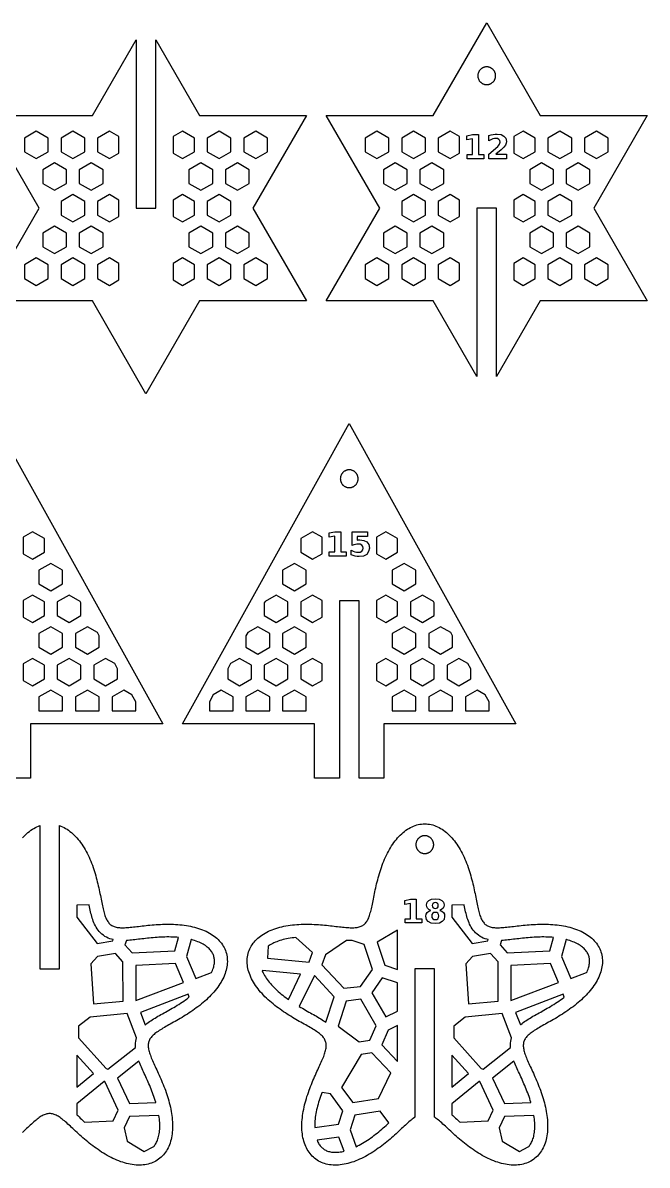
# Model space of a CAD drawing. Header units: millimetres. Extents: x 0 to 450, y -234 to 0.
# Drawn here: x 324.1 to 450.4, y -231 to 0 of the extents above; entities that cross this region are included whole.
import ezdxf

# ---------------------------------------------------------------- set-up
doc = ezdxf.new("R2010")
doc.units = ezdxf.units.MM
doc.layers.add('CUT', color=1, linetype='Continuous')
doc.layers.add('ENGRAVE', color=7, linetype='Continuous')

msp = doc.modelspace()

# ---------------------------------------------------------------- linework, layer by layer
at = {"layer": 'CUT'}
for points in [[(396.32, -37.5), (385.5, -18.75), (407.15, -18.75), (417.97, 0), (428.8, -18.75), (450.45, -18.75), (439.62, -37.5), (450.45, -56.25), (428.8, -56.25), (419.97, -71.54), (419.97, -37.5), (415.97, -37.5), (415.97, -71.54), (407.15, -56.25), (385.5, -56.25), (396.32, -37.5)], [(316.55, -56.25), (327.37, -37.5), (316.55, -18.75), (338.2, -18.75), (347.02, -3.46), (347.02, -37.5), (351.02, -37.5), (351.02, -3.46), (359.85, -18.75), (381.5, -18.75), (370.67, -37.5), (381.5, -56.25), (359.85, -56.25), (349.02, -75), (338.2, -56.25), (316.55, -56.25)], [(419.77, -10.61), (419.76, -10.52), (419.75, -10.44), (419.74, -10.35), (419.72, -10.26), (419.7, -10.18), (419.67, -10.09), (419.64, -10.01), (419.6, -9.93), (419.56, -9.85), (419.52, -9.77), (419.47, -9.7), (419.42, -9.63), (419.36, -9.56), (419.31, -9.49), (419.25, -9.43), (419.18, -9.37), (419.11, -9.31), (419.04, -9.25), (418.97, -9.2), (418.9, -9.16), (418.82, -9.11), (418.74, -9.07), (418.66, -9.04), (418.58, -9.01), (418.5, -8.98), (418.41, -8.95), (418.32, -8.93), (418.24, -8.92), (418.15, -8.91), (418.06, -8.9), (417.97, -8.9), (417.88, -8.9), (417.8, -8.91), (417.71, -8.92), (417.62, -8.93), (417.54, -8.95), (417.45, -8.98), (417.37, -9.01), (417.28, -9.04), (417.2, -9.07), (417.12, -9.11), (417.05, -9.16), (416.97, -9.2), (416.9, -9.25), (416.83, -9.31), (416.76, -9.37), (416.7, -9.43), (416.64, -9.49), (416.58, -9.56), (416.53, -9.63), (416.48, -9.7), (416.43, -9.77), (416.39, -9.85), (416.35, -9.93), (416.31, -10.01), (416.28, -10.09), (416.25, -10.18), (416.23, -10.26), (416.21, -10.35), (416.19, -10.44), (416.18, -10.52), (416.17, -10.61), (416.17, -10.7), (416.17, -10.79), (416.18, -10.88), (416.19, -10.96), (416.21, -11.05), (416.23, -11.14), (416.25, -11.22), (416.28, -11.31), (416.31, -11.39), (416.35, -11.47), (416.39, -11.55), (416.43, -11.63), (416.48, -11.7), (416.53, -11.77), (416.58, -11.84), (416.64, -11.91), (416.7, -11.97), (416.76, -12.03), (416.83, -12.09), (416.9, -12.15), (416.97, -12.2), (417.05, -12.24), (417.12, -12.29), (417.2, -12.33), (417.28, -12.36), (417.37, -12.39), (417.45, -12.42), (417.54, -12.45), (417.62, -12.47), (417.71, -12.48), (417.8, -12.49), (417.88, -12.5), (417.97, -12.5), (418.06, -12.5), (418.15, -12.49), (418.24, -12.48), (418.32, -12.47), (418.41, -12.45), (418.5, -12.42), (418.58, -12.39), (418.66, -12.36), (418.74, -12.33), (418.82, -12.29), (418.9, -12.24), (418.97, -12.2), (419.04, -12.15), (419.11, -12.09), (419.18, -12.03), (419.25, -11.97), (419.31, -11.91), (419.36, -11.84), (419.42, -11.77), (419.47, -11.7), (419.52, -11.63), (419.56, -11.55), (419.6, -11.47), (419.64, -11.39), (419.67, -11.31), (419.7, -11.22), (419.72, -11.14), (419.74, -11.05), (419.75, -10.96), (419.76, -10.88), (419.77, -10.79), (419.77, -10.7), (419.77, -10.61)], [(326.82, -21.91), (324.42, -23.3), (324.42, -26.07), (326.82, -27.45), (329.22, -26.07), (329.22, -23.3), (326.82, -21.91)], [(331.82, -23.3), (331.82, -26.07), (334.22, -27.45), (336.62, -26.07), (336.62, -23.3), (334.22, -21.91), (331.82, -23.3)], [(341.62, -21.91), (339.22, -23.3), (339.22, -26.07), (341.62, -27.45), (343.52, -26.36), (343.52, -23.01), (341.62, -21.91)], [(354.52, -23.01), (354.52, -26.36), (356.42, -27.45), (358.82, -26.07), (358.82, -23.3), (356.42, -21.91), (354.52, -23.01)], [(363.82, -21.91), (361.42, -23.3), (361.42, -26.07), (363.82, -27.45), (366.22, -26.07), (366.22, -23.3), (363.82, -21.91)], [(371.22, -21.91), (368.82, -23.3), (368.82, -26.07), (371.22, -27.45), (373.62, -26.07), (373.62, -23.3), (371.22, -21.91)], [(393.37, -23.3), (393.37, -26.07), (395.77, -27.45), (398.17, -26.07), (398.17, -23.3), (395.77, -21.91), (393.37, -23.3)], [(400.77, -26.07), (403.17, -27.45), (405.57, -26.07), (405.57, -23.3), (403.17, -21.91), (400.77, -23.3), (400.77, -26.07)], [(408.17, -23.3), (408.17, -26.07), (410.57, -27.45), (412.47, -26.36), (412.47, -23.01), (410.57, -21.91), (408.17, -23.3)], [(423.47, -26.36), (425.37, -27.45), (427.77, -26.07), (427.77, -23.3), (425.37, -21.91), (423.47, -23.01), (423.47, -26.36)], [(430.37, -23.3), (430.37, -26.07), (432.77, -27.45), (435.17, -26.07), (435.17, -23.3), (432.77, -21.91), (430.37, -23.3)], [(437.77, -23.3), (437.77, -26.07), (440.17, -27.45), (442.57, -26.07), (442.57, -23.3), (440.17, -21.91), (437.77, -23.3)], [(330.52, -28.32), (328.12, -29.71), (328.12, -32.48), (330.52, -33.86), (332.92, -32.48), (332.92, -29.71), (330.52, -28.32)], [(337.92, -28.32), (335.52, -29.71), (335.52, -32.48), (337.92, -33.86), (340.32, -32.48), (340.32, -29.71), (337.92, -28.32)], [(360.12, -28.32), (357.72, -29.71), (357.72, -32.48), (360.12, -33.86), (362.52, -32.48), (362.52, -29.71), (360.12, -28.32)], [(367.52, -28.32), (365.12, -29.71), (365.12, -32.48), (367.52, -33.86), (369.92, -32.48), (369.92, -29.71), (367.52, -28.32)], [(397.07, -29.71), (397.07, -32.48), (399.47, -33.86), (401.87, -32.48), (401.87, -29.71), (399.47, -28.32), (397.07, -29.71)], [(404.47, -29.71), (404.47, -32.48), (406.87, -33.86), (409.27, -32.48), (409.27, -29.71), (406.87, -28.32), (404.47, -29.71)], [(426.67, -29.71), (426.67, -32.48), (429.07, -33.86), (431.47, -32.48), (431.47, -29.71), (429.07, -28.32), (426.67, -29.71)], [(434.07, -29.71), (434.07, -32.48), (436.47, -33.86), (438.87, -32.48), (438.87, -29.71), (436.47, -28.32), (434.07, -29.71)], [(331.82, -36.11), (331.82, -38.89), (334.22, -40.27), (336.62, -38.89), (336.62, -36.11), (334.22, -34.73), (331.82, -36.11)], [(341.62, -34.73), (339.22, -36.11), (339.22, -38.89), (341.62, -40.27), (343.52, -39.17), (343.52, -35.83), (341.62, -34.73)], [(356.42, -34.73), (354.52, -35.83), (354.52, -39.17), (356.42, -40.27), (358.82, -38.89), (358.82, -36.11), (356.42, -34.73)], [(361.42, -36.11), (361.42, -38.89), (363.82, -40.27), (366.22, -38.89), (366.22, -36.11), (363.82, -34.73), (361.42, -36.11)], [(400.77, -38.89), (403.17, -40.27), (405.57, -38.89), (405.57, -36.11), (403.17, -34.73), (400.77, -36.11), (400.77, -38.89)], [(408.17, -36.11), (408.17, -38.89), (410.57, -40.27), (412.47, -39.17), (412.47, -35.83), (410.57, -34.73), (408.17, -36.11)], [(423.47, -35.83), (423.47, -39.17), (425.37, -40.27), (427.77, -38.89), (427.77, -36.11), (425.37, -34.73), (423.47, -35.83)], [(430.37, -38.89), (432.77, -40.27), (435.17, -38.89), (435.17, -36.11), (432.77, -34.73), (430.37, -36.11), (430.37, -38.89)], [(330.52, -41.14), (328.12, -42.52), (328.12, -45.29), (330.52, -46.68), (332.92, -45.29), (332.92, -42.52), (330.52, -41.14)], [(335.52, -42.52), (335.52, -45.29), (337.92, -46.68), (340.32, -45.29), (340.32, -42.52), (337.92, -41.14), (335.52, -42.52)], [(357.72, -42.52), (357.72, -45.29), (360.12, -46.68), (362.52, -45.29), (362.52, -42.52), (360.12, -41.14), (357.72, -42.52)], [(367.52, -41.14), (365.12, -42.52), (365.12, -45.29), (367.52, -46.68), (369.92, -45.29), (369.92, -42.52), (367.52, -41.14)], [(397.07, -42.52), (397.07, -45.29), (399.47, -46.68), (401.87, -45.29), (401.87, -42.52), (399.47, -41.14), (397.07, -42.52)], [(404.47, -45.29), (406.87, -46.68), (409.27, -45.29), (409.27, -42.52), (406.87, -41.14), (404.47, -42.52), (404.47, -45.29)], [(426.67, -45.29), (429.07, -46.68), (431.47, -45.29), (431.47, -42.52), (429.07, -41.14), (426.67, -42.52), (426.67, -45.29)], [(434.07, -42.52), (434.07, -45.29), (436.47, -46.68), (438.87, -45.29), (438.87, -42.52), (436.47, -41.14), (434.07, -42.52)], [(326.82, -47.55), (324.42, -48.93), (324.42, -51.7), (326.82, -53.09), (329.22, -51.7), (329.22, -48.93), (326.82, -47.55)], [(331.82, -48.93), (331.82, -51.7), (334.22, -53.09), (336.62, -51.7), (336.62, -48.93), (334.22, -47.55), (331.82, -48.93)], [(341.62, -47.55), (339.22, -48.93), (339.22, -51.7), (341.62, -53.09), (343.52, -51.99), (343.52, -48.64), (341.62, -47.55)], [(354.52, -48.64), (354.52, -51.99), (356.42, -53.09), (358.82, -51.7), (358.82, -48.93), (356.42, -47.55), (354.52, -48.64)], [(363.82, -47.55), (361.42, -48.93), (361.42, -51.7), (363.82, -53.09), (366.22, -51.7), (366.22, -48.93), (363.82, -47.55)], [(371.22, -47.55), (368.82, -48.93), (368.82, -51.7), (371.22, -53.09), (373.62, -51.7), (373.62, -48.93), (371.22, -47.55)], [(393.37, -48.93), (393.37, -51.7), (395.77, -53.09), (398.17, -51.7), (398.17, -48.93), (395.77, -47.55), (393.37, -48.93)], [(400.77, -51.7), (403.17, -53.09), (405.57, -51.7), (405.57, -48.93), (403.17, -47.55), (400.77, -48.93), (400.77, -51.7)], [(408.17, -48.93), (408.17, -51.7), (410.57, -53.09), (412.47, -51.99), (412.47, -48.64), (410.57, -47.55), (408.17, -48.93)], [(423.47, -51.99), (425.37, -53.09), (427.77, -51.7), (427.77, -48.93), (425.37, -47.55), (423.47, -48.64), (423.47, -51.99)], [(430.37, -48.93), (430.37, -51.7), (432.77, -53.09), (435.17, -51.7), (435.17, -48.93), (432.77, -47.55), (430.37, -48.93)], [(437.77, -48.93), (437.77, -51.7), (440.17, -53.09), (442.57, -51.7), (442.57, -48.93), (440.17, -47.55), (437.77, -48.93)], [(356.4, -141.75), (390.15, -81), (423.9, -141.75), (397.15, -141.75), (397.15, -152.75), (392.15, -152.75), (392.15, -116.88), (388.15, -116.88), (388.15, -152.75), (383.15, -152.75), (383.15, -141.75), (356.4, -141.75)], [(311.65, -141.75), (284.9, -141.75), (316.65, -84.6), (316.65, -116.88), (320.65, -116.88), (320.65, -84.6), (352.4, -141.75), (325.65, -141.75), (325.65, -152.75), (311.65, -152.75), (311.65, -141.75)], [(391.95, -92.11), (391.95, -92.02), (391.93, -91.94), (391.92, -91.85), (391.9, -91.76), (391.88, -91.68), (391.85, -91.59), (391.82, -91.51), (391.78, -91.43), (391.74, -91.35), (391.7, -91.27), (391.65, -91.2), (391.6, -91.13), (391.55, -91.06), (391.49, -90.99), (391.43, -90.93), (391.36, -90.87), (391.3, -90.81), (391.23, -90.75), (391.15, -90.7), (391.08, -90.66), (391, -90.61), (390.92, -90.57), (390.84, -90.54), (390.76, -90.51), (390.68, -90.48), (390.59, -90.45), (390.5, -90.43), (390.42, -90.42), (390.33, -90.41), (390.24, -90.4), (390.15, -90.4), (390.07, -90.4), (389.98, -90.41), (389.89, -90.42), (389.8, -90.43), (389.72, -90.45), (389.63, -90.48), (389.55, -90.51), (389.46, -90.54), (389.38, -90.57), (389.31, -90.61), (389.23, -90.66), (389.15, -90.7), (389.08, -90.75), (389.01, -90.81), (388.95, -90.87), (388.88, -90.93), (388.82, -90.99), (388.76, -91.06), (388.71, -91.13), (388.66, -91.2), (388.61, -91.27), (388.57, -91.35), (388.53, -91.43), (388.49, -91.51), (388.46, -91.59), (388.43, -91.68), (388.41, -91.76), (388.39, -91.85), (388.37, -91.94), (388.36, -92.02), (388.36, -92.11), (388.35, -92.2), (388.36, -92.29), (388.36, -92.38), (388.37, -92.46), (388.39, -92.55), (388.41, -92.64), (388.43, -92.72), (388.46, -92.81), (388.49, -92.89), (388.53, -92.97), (388.57, -93.05), (388.61, -93.13), (388.66, -93.2), (388.71, -93.27), (388.76, -93.34), (388.82, -93.41), (388.88, -93.47), (388.95, -93.53), (389.01, -93.59), (389.08, -93.65), (389.15, -93.7), (389.23, -93.74), (389.31, -93.79), (389.38, -93.83), (389.46, -93.86), (389.55, -93.89), (389.63, -93.92), (389.72, -93.95), (389.8, -93.97), (389.89, -93.98), (389.98, -93.99), (390.07, -94), (390.15, -94), (390.24, -94), (390.33, -93.99), (390.42, -93.98), (390.5, -93.97), (390.59, -93.95), (390.68, -93.92), (390.76, -93.89), (390.84, -93.86), (390.92, -93.83), (391, -93.79), (391.08, -93.74), (391.15, -93.7), (391.23, -93.65), (391.3, -93.59), (391.36, -93.53), (391.43, -93.47), (391.49, -93.41), (391.55, -93.34), (391.6, -93.27), (391.65, -93.2), (391.7, -93.13), (391.74, -93.05), (391.78, -92.97), (391.82, -92.89), (391.85, -92.81), (391.88, -92.72), (391.9, -92.64), (391.92, -92.55), (391.93, -92.46), (391.95, -92.38), (391.95, -92.29), (391.95, -92.2), (391.95, -92.11)], [(326.05, -102.91), (324.15, -104.01), (324.15, -107.36), (326.05, -108.45), (328.45, -107.07), (328.45, -104.3), (326.05, -102.91)], [(380.35, -104.3), (380.35, -107.07), (382.75, -108.45), (384.65, -107.36), (384.65, -104.01), (382.75, -102.91), (380.35, -104.3)], [(395.65, -104.01), (395.65, -107.36), (397.55, -108.45), (399.95, -107.07), (399.95, -104.3), (397.55, -102.91), (395.65, -104.01)], [(329.75, -109.32), (327.35, -110.71), (327.35, -113.48), (329.75, -114.86), (332.15, -113.48), (332.15, -110.71), (329.75, -109.32)], [(376.65, -110.71), (376.65, -113.48), (379.05, -114.86), (381.45, -113.48), (381.45, -110.71), (379.05, -109.32), (376.65, -110.71)], [(398.85, -110.71), (398.85, -113.48), (401.25, -114.86), (403.65, -113.48), (403.65, -110.71), (401.25, -109.32), (398.85, -110.71)], [(326.05, -115.73), (324.15, -116.83), (324.15, -120.17), (326.05, -121.27), (328.45, -119.89), (328.45, -117.11), (326.05, -115.73)], [(331.05, -117.11), (331.05, -119.89), (333.45, -121.27), (335.85, -119.89), (335.85, -117.31), (335.69, -117.02), (333.45, -115.73), (331.05, -117.11)], [(372.95, -119.89), (375.35, -121.27), (377.75, -119.89), (377.75, -117.11), (375.35, -115.73), (373.12, -117.02), (372.95, -117.31), (372.95, -119.89)], [(380.35, -117.11), (380.35, -119.89), (382.75, -121.27), (384.65, -120.17), (384.65, -116.83), (382.75, -115.73), (380.35, -117.11)], [(395.65, -116.83), (395.65, -120.17), (397.55, -121.27), (399.95, -119.89), (399.95, -117.11), (397.55, -115.73), (395.65, -116.83)], [(402.55, -119.89), (404.95, -121.27), (407.35, -119.89), (407.35, -117.31), (407.19, -117.02), (404.95, -115.73), (402.55, -117.11), (402.55, -119.89)], [(327.35, -123.52), (327.35, -126.29), (329.75, -127.68), (332.15, -126.29), (332.15, -123.52), (329.75, -122.14), (327.35, -123.52)], [(337.15, -122.14), (334.75, -123.52), (334.75, -126.29), (337.15, -127.68), (339.55, -126.29), (339.55, -123.97), (339.19, -123.31), (337.15, -122.14)], [(369.25, -123.97), (369.25, -126.29), (371.65, -127.68), (374.05, -126.29), (374.05, -123.52), (371.65, -122.14), (369.62, -123.31), (369.25, -123.97)], [(376.65, -126.29), (379.05, -127.68), (381.45, -126.29), (381.45, -123.52), (379.05, -122.14), (376.65, -123.52), (376.65, -126.29)], [(398.85, -126.29), (401.25, -127.68), (403.65, -126.29), (403.65, -123.52), (401.25, -122.14), (398.85, -123.52), (398.85, -126.29)], [(406.25, -123.52), (406.25, -126.29), (408.65, -127.68), (411.05, -126.29), (411.05, -123.97), (410.69, -123.31), (408.65, -122.14), (406.25, -123.52)], [(324.15, -129.64), (324.15, -132.99), (326.05, -134.09), (328.45, -132.7), (328.45, -129.93), (326.05, -128.55), (324.15, -129.64)], [(333.45, -128.55), (331.05, -129.93), (331.05, -132.7), (333.45, -134.09), (335.85, -132.7), (335.85, -129.93), (333.45, -128.55)], [(340.85, -128.55), (338.45, -129.93), (338.45, -132.7), (340.85, -134.09), (343.25, -132.7), (343.25, -130.63), (342.68, -129.6), (340.85, -128.55)], [(365.55, -130.63), (365.55, -132.7), (367.95, -134.09), (370.35, -132.7), (370.35, -129.93), (367.95, -128.55), (366.13, -129.6), (365.55, -130.63)], [(372.95, -132.7), (375.35, -134.09), (377.75, -132.7), (377.75, -129.93), (375.35, -128.55), (372.95, -129.93), (372.95, -132.7)], [(380.35, -129.93), (380.35, -132.7), (382.75, -134.09), (384.65, -132.99), (384.65, -129.64), (382.75, -128.55), (380.35, -129.93)], [(395.65, -132.99), (397.55, -134.09), (399.95, -132.7), (399.95, -129.93), (397.55, -128.55), (395.65, -129.64), (395.65, -132.99)], [(402.55, -129.93), (402.55, -132.7), (404.95, -134.09), (407.35, -132.7), (407.35, -129.93), (404.95, -128.55), (402.55, -129.93)], [(409.95, -129.93), (409.95, -132.7), (412.35, -134.09), (414.75, -132.7), (414.75, -130.63), (414.18, -129.6), (412.35, -128.55), (409.95, -129.93)], [(327.35, -139.11), (327.42, -139.15), (332.09, -139.15), (332.15, -139.11), (332.15, -136.34), (329.75, -134.95), (327.35, -136.34), (327.35, -139.11)], [(334.75, -136.34), (334.75, -139.11), (334.82, -139.15), (339.49, -139.15), (339.55, -139.11), (339.55, -136.34), (337.15, -134.95), (334.75, -136.34)], [(342.15, -136.34), (342.15, -139.11), (342.22, -139.15), (346.89, -139.15), (346.95, -139.11), (346.95, -137.29), (346.17, -135.89), (344.55, -134.95), (342.15, -136.34)], [(361.92, -139.15), (366.59, -139.15), (366.65, -139.11), (366.65, -136.34), (364.25, -134.95), (362.63, -135.89), (361.85, -137.29), (361.85, -139.11), (361.92, -139.15)], [(369.25, -139.11), (369.32, -139.15), (373.99, -139.15), (374.05, -139.11), (374.05, -136.34), (371.65, -134.95), (369.25, -136.34), (369.25, -139.11)], [(376.65, -139.11), (376.72, -139.15), (381.39, -139.15), (381.45, -139.11), (381.45, -136.34), (379.05, -134.95), (376.65, -136.34), (376.65, -139.11)], [(398.92, -139.15), (403.59, -139.15), (403.65, -139.11), (403.65, -136.34), (401.25, -134.95), (398.85, -136.34), (398.85, -139.11), (398.92, -139.15)], [(406.25, -139.11), (406.32, -139.15), (410.99, -139.15), (411.05, -139.11), (411.05, -136.34), (408.65, -134.95), (406.25, -136.34), (406.25, -139.11)], [(413.65, -139.11), (413.72, -139.15), (418.39, -139.15), (418.45, -139.11), (418.45, -137.29), (417.67, -135.89), (416.05, -134.95), (413.65, -136.34), (413.65, -139.11)], [(433.66, -200.24), (433.29, -200.47), (432.93, -200.7), (432.58, -200.92), (432.22, -201.14), (431.87, -201.35), (431.52, -201.55), (431.17, -201.75), (430.83, -201.94), (430.5, -202.13), (430.17, -202.32), (429.85, -202.5), (429.53, -202.67), (429.23, -202.84), (428.93, -203.01), (428.65, -203.18), (428.37, -203.34), (428.1, -203.5), (427.85, -203.65), (427.6, -203.81), (427.37, -203.96), (427.15, -204.11), (426.94, -204.27), (426.74, -204.42), (426.56, -204.57), (426.39, -204.72), (426.23, -204.88), (426.08, -205.03), (425.95, -205.19), (425.84, -205.35), (425.73, -205.51), (425.64, -205.68), (425.56, -205.85), (425.5, -206.02), (425.45, -206.2), (425.41, -206.38), (425.39, -206.56), (425.38, -206.76), (425.38, -206.96), (425.39, -207.16), (425.42, -207.37), (425.46, -207.59), (425.5, -207.81), (425.56, -208.04), (425.63, -208.28), (425.71, -208.53), (425.8, -208.78), (425.9, -209.04), (426.01, -209.31), (426.12, -209.59), (426.24, -209.87), (426.37, -210.17), (426.51, -210.47), (426.65, -210.78), (426.8, -211.1), (426.95, -211.42), (427.1, -211.76), (427.26, -212.1), (427.42, -212.45), (427.58, -212.8), (427.74, -213.17), (427.9, -213.54), (428.07, -213.92), (428.23, -214.3), (428.39, -214.69), (428.55, -215.09), (428.7, -215.49), (428.85, -215.89), (429, -216.3), (429.14, -216.72), (429.28, -217.14), (429.41, -217.56), (429.53, -217.99), (429.65, -218.41), (429.76, -218.84), (429.86, -219.27), (429.95, -219.7), (430.03, -220.14), (430.1, -220.57), (430.17, -220.99), (430.22, -221.42), (430.26, -221.85), (430.29, -222.27), (430.31, -222.69), (430.31, -223.1), (430.31, -223.51), (430.29, -223.92), (430.26, -224.32), (430.21, -224.71), (430.16, -225.09), (430.09, -225.47), (430, -225.84), (429.91, -226.2), (429.8, -226.55), (429.67, -226.89), (429.54, -227.22), (429.39, -227.54), (429.23, -227.85), (429.05, -228.14), (428.86, -228.43), (428.66, -228.7), (428.45, -228.95), (428.22, -229.2), (427.99, -229.42), (427.74, -229.64), (427.48, -229.84), (427.21, -230.02), (426.93, -230.19), (426.64, -230.35), (426.34, -230.49), (426.03, -230.61), (425.71, -230.72), (425.38, -230.81), (425.05, -230.88), (424.71, -230.94), (424.36, -230.98), (424, -231.01), (423.64, -231.02), (423.27, -231.02), (422.9, -231), (422.52, -230.97), (422.14, -230.92), (421.76, -230.85), (421.37, -230.77), (420.98, -230.68), (420.59, -230.57), (420.2, -230.45), (419.81, -230.32), (419.42, -230.17), (419.02, -230.01), (418.63, -229.84), (418.24, -229.66), (417.85, -229.47), (417.46, -229.26), (417.08, -229.05), (416.7, -228.83), (416.32, -228.6), (415.95, -228.37), (415.58, -228.13), (415.21, -227.88), (414.85, -227.62), (414.49, -227.36), (414.14, -227.1), (413.8, -226.83), (413.46, -226.56), (413.12, -226.29), (412.79, -226.02), (412.47, -225.75), (412.16, -225.48), (411.85, -225.2), (411.55, -224.93), (411.25, -224.67), (410.96, -224.4), (410.68, -224.14), (410.4, -223.89), (410.13, -223.64), (409.87, -223.4), (409.61, -223.16), (409.36, -222.93), (409.11, -222.71), (408.88, -222.49), (408.64, -222.29), (408.41, -222.09), (408.19, -221.91), (407.97, -221.73), (407.76, -221.57), (407.55, -221.42), (407.44, -221.34), (407.44, -191.3), (403.44, -191.3), (403.44, -221.34), (403.33, -221.42), (403.12, -221.57), (402.91, -221.73), (402.69, -221.91), (402.46, -222.09), (402.24, -222.29), (402, -222.49), (401.76, -222.71), (401.52, -222.93), (401.27, -223.16), (401.01, -223.4), (400.75, -223.64), (400.48, -223.89), (400.2, -224.14), (399.92, -224.4), (399.63, -224.67), (399.33, -224.93), (399.03, -225.2), (398.72, -225.48), (398.41, -225.75), (398.08, -226.02), (397.76, -226.29), (397.42, -226.56), (397.08, -226.83), (396.74, -227.1), (396.39, -227.36), (396.03, -227.62), (395.67, -227.88), (395.3, -228.13), (394.93, -228.37), (394.56, -228.6), (394.18, -228.83), (393.8, -229.05), (393.41, -229.26), (393.03, -229.47), (392.64, -229.66), (392.25, -229.84), (391.85, -230.01), (391.46, -230.17), (391.07, -230.32), (390.68, -230.45), (390.28, -230.57), (389.89, -230.68), (389.5, -230.77), (389.12, -230.85), (388.73, -230.92), (388.35, -230.97), (387.98, -231), (387.61, -231.02), (387.24, -231.02), (386.88, -231.01), (386.52, -230.98), (386.17, -230.94), (385.83, -230.88), (385.49, -230.81), (385.17, -230.72), (384.85, -230.61), (384.54, -230.49), (384.24, -230.35), (383.95, -230.19), (383.67, -230.02), (383.4, -229.84), (383.14, -229.64), (382.89, -229.42), (382.65, -229.2), (382.43, -228.95), (382.22, -228.7), (382.02, -228.43), (381.83, -228.14), (381.65, -227.85), (381.49, -227.54), (381.34, -227.22), (381.2, -226.89), (381.08, -226.55), (380.97, -226.2), (380.88, -225.84), (380.79, -225.47), (380.72, -225.09), (380.67, -224.71), (380.62, -224.32), (380.59, -223.92), (380.57, -223.51), (380.57, -223.1), (380.57, -222.69), (380.59, -222.27), (380.62, -221.85), (380.66, -221.42), (380.71, -220.99), (380.77, -220.57), (380.85, -220.14), (380.93, -219.7), (381.02, -219.27), (381.12, -218.84), (381.23, -218.41), (381.35, -217.99), (381.47, -217.56), (381.6, -217.14), (381.74, -216.72), (381.88, -216.3), (382.03, -215.89), (382.18, -215.49), (382.33, -215.09), (382.49, -214.69), (382.65, -214.3), (382.81, -213.92), (382.97, -213.54), (383.14, -213.17), (383.3, -212.8), (383.46, -212.45), (383.62, -212.1), (383.78, -211.76), (383.93, -211.42), (384.08, -211.1), (384.23, -210.78), (384.37, -210.47), (384.5, -210.17), (384.63, -209.87), (384.75, -209.59), (384.87, -209.31), (384.98, -209.04), (385.08, -208.78), (385.16, -208.53), (385.24, -208.28), (385.31, -208.04), (385.37, -207.81), (385.42, -207.59), (385.46, -207.37), (385.48, -207.16), (385.5, -206.96), (385.5, -206.76), (385.49, -206.56), (385.46, -206.38), (385.43, -206.2), (385.38, -206.02), (385.31, -205.85), (385.24, -205.68), (385.15, -205.51), (385.04, -205.35), (384.92, -205.19), (384.79, -205.03), (384.65, -204.88), (384.49, -204.72), (384.32, -204.57), (384.14, -204.42), (383.94, -204.27), (383.73, -204.11), (383.51, -203.96), (383.28, -203.81), (383.03, -203.65), (382.78, -203.5), (382.51, -203.34), (382.23, -203.18), (381.94, -203.01), (381.65, -202.84), (381.34, -202.67), (381.03, -202.5), (380.71, -202.32), (380.38, -202.13), (380.05, -201.94), (379.71, -201.75), (379.36, -201.55), (379.01, -201.35), (378.66, -201.14), (378.3, -200.92), (377.94, -200.7), (377.58, -200.47), (377.22, -200.24), (376.86, -200), (376.5, -199.75), (376.14, -199.5), (375.79, -199.24), (375.43, -198.98), (375.08, -198.71), (374.74, -198.43), (374.4, -198.14), (374.06, -197.86), (373.73, -197.56), (373.41, -197.26), (373.1, -196.96), (372.8, -196.64), (372.51, -196.33), (372.22, -196.01), (371.95, -195.68), (371.69, -195.36), (371.44, -195.02), (371.21, -194.69), (370.98, -194.35), (370.77, -194.01), (370.58, -193.67), (370.4, -193.32), (370.23, -192.98), (370.08, -192.63), (369.95, -192.28), (369.83, -191.93), (369.73, -191.58), (369.65, -191.24), (369.58, -190.89), (369.53, -190.55), (369.5, -190.21), (369.49, -189.87), (369.49, -189.53), (369.51, -189.2), (369.55, -188.87), (369.61, -188.55), (369.68, -188.23), (369.77, -187.91), (369.88, -187.6), (370.01, -187.3), (370.16, -187.01), (370.32, -186.72), (370.5, -186.44), (370.69, -186.16), (370.9, -185.9), (371.13, -185.64), (371.37, -185.39), (371.63, -185.15), (371.9, -184.92), (372.18, -184.69), (372.48, -184.48), (372.8, -184.28), (373.12, -184.09), (373.46, -183.9), (373.81, -183.73), (374.17, -183.57), (374.54, -183.41), (374.92, -183.27), (375.3, -183.14), (375.7, -183.02), (376.1, -182.9), (376.51, -182.8), (376.93, -182.71), (377.35, -182.63), (377.78, -182.55), (378.21, -182.49), (378.65, -182.43), (379.09, -182.39), (379.53, -182.35), (379.97, -182.32), (380.41, -182.3), (380.85, -182.29), (381.3, -182.28), (381.74, -182.28), (382.18, -182.29), (382.61, -182.3), (383.05, -182.32), (383.47, -182.34), (383.9, -182.37), (384.32, -182.4), (384.74, -182.43), (385.15, -182.47), (385.55, -182.51), (385.94, -182.55), (386.33, -182.6), (386.71, -182.64), (387.09, -182.69), (387.45, -182.73), (387.81, -182.77), (388.16, -182.81), (388.5, -182.85), (388.82, -182.89), (389.14, -182.92), (389.45, -182.95), (389.75, -182.97), (390.04, -182.99), (390.32, -183), (390.59, -183.01), (390.85, -183.01), (391.1, -183), (391.33, -182.99), (391.56, -182.96), (391.78, -182.93), (391.99, -182.89), (392.19, -182.84), (392.38, -182.78), (392.55, -182.71), (392.73, -182.63), (392.89, -182.54), (393.04, -182.43), (393.18, -182.32), (393.32, -182.2), (393.45, -182.06), (393.57, -181.91), (393.69, -181.75), (393.8, -181.57), (393.9, -181.39), (394, -181.19), (394.09, -180.98), (394.18, -180.76), (394.26, -180.53), (394.34, -180.28), (394.42, -180.02), (394.49, -179.75), (394.56, -179.47), (394.63, -179.18), (394.7, -178.88), (394.77, -178.56), (394.84, -178.24), (394.91, -177.91), (394.98, -177.56), (395.05, -177.21), (395.12, -176.85), (395.19, -176.48), (395.27, -176.11), (395.35, -175.72), (395.43, -175.33), (395.51, -174.94), (395.61, -174.54), (395.7, -174.13), (395.8, -173.72), (395.91, -173.31), (396.02, -172.89), (396.13, -172.48), (396.26, -172.06), (396.39, -171.64), (396.52, -171.22), (396.66, -170.8), (396.81, -170.38), (396.97, -169.97), (397.13, -169.56), (397.31, -169.15), (397.49, -168.75), (397.67, -168.35), (397.87, -167.96), (398.07, -167.58), (398.28, -167.2), (398.49, -166.83), (398.72, -166.47), (398.95, -166.12), (399.19, -165.78), (399.44, -165.46), (399.69, -165.14), (399.95, -164.83), (400.21, -164.54), (400.49, -164.27), (400.77, -164), (401.05, -163.75), (401.34, -163.52), (401.63, -163.3), (401.93, -163.1), (402.24, -162.91), (402.55, -162.74), (402.86, -162.58), (403.17, -162.45), (403.49, -162.33), (403.81, -162.23), (404.13, -162.15), (404.46, -162.08), (404.78, -162.04), (405.11, -162.01), (405.44, -162), (405.77, -162.01), (406.09, -162.04), (406.42, -162.08), (406.74, -162.15), (407.07, -162.23), (407.39, -162.33), (407.7, -162.45), (408.02, -162.58), (408.33, -162.74), (408.64, -162.91), (408.94, -163.1), (409.24, -163.3), (409.54, -163.52), (409.83, -163.75), (410.11, -164), (410.39, -164.27), (410.66, -164.54), (410.93, -164.83), (411.19, -165.14), (411.44, -165.46), (411.69, -165.78), (411.93, -166.12), (412.16, -166.47), (412.38, -166.83), (412.6, -167.2), (412.81, -167.58), (413.01, -167.96), (413.2, -168.35), (413.39, -168.75), (413.57, -169.15), (413.74, -169.56), (413.91, -169.97), (414.06, -170.38), (414.21, -170.8), (414.36, -171.22), (414.49, -171.64), (414.62, -172.06), (414.74, -172.48), (414.86, -172.89), (414.97, -173.31), (415.08, -173.72), (415.18, -174.13), (415.27, -174.54), (415.36, -174.94), (415.45, -175.33), (415.53, -175.72), (415.61, -176.11), (415.69, -176.48), (415.76, -176.85), (415.83, -177.21), (415.9, -177.56), (415.97, -177.91), (416.04, -178.24), (416.11, -178.56), (416.17, -178.88), (416.24, -179.18), (416.31, -179.47), (416.38, -179.75), (416.46, -180.02), (416.53, -180.28), (416.61, -180.53), (416.7, -180.76), (416.79, -180.98), (416.88, -181.19), (416.98, -181.39), (417.08, -181.57), (417.19, -181.75), (417.3, -181.91), (417.43, -182.06), (417.56, -182.2), (417.69, -182.32), (417.84, -182.43), (417.99, -182.54), (418.15, -182.63), (418.32, -182.71), (418.5, -182.78), (418.69, -182.84), (418.89, -182.89), (419.1, -182.93), (419.32, -182.96), (419.54, -182.99), (419.78, -183), (420.03, -183.01), (420.29, -183.01), (420.56, -183), (420.84, -182.99), (421.13, -182.97), (421.42, -182.95), (421.73, -182.92), (422.05, -182.89), (422.38, -182.85), (422.72, -182.81), (423.07, -182.77), (423.42, -182.73), (423.79, -182.69), (424.16, -182.64), (424.54, -182.6), (424.93, -182.55), (425.33, -182.51), (425.73, -182.47), (426.14, -182.43), (426.56, -182.4), (426.98, -182.37), (427.4, -182.34), (427.83, -182.32), (428.27, -182.3), (428.7, -182.29), (429.14, -182.28), (429.58, -182.28), (430.02, -182.29), (430.47, -182.3), (430.91, -182.32), (431.35, -182.35), (431.79, -182.39), (432.23, -182.43), (432.66, -182.49), (433.09, -182.55), (433.52, -182.63), (433.95, -182.71), (434.36, -182.8), (434.77, -182.9), (435.18, -183.02), (435.57, -183.14), (435.96, -183.27), (436.34, -183.41), (436.71, -183.57), (437.07, -183.73), (437.42, -183.9), (437.76, -184.09), (438.08, -184.28), (438.39, -184.48), (438.69, -184.69), (438.98, -184.92), (439.25, -185.15), (439.51, -185.39), (439.75, -185.64), (439.98, -185.9), (440.19, -186.16), (440.38, -186.44), (440.56, -186.72), (440.72, -187.01), (440.87, -187.3), (440.99, -187.6), (441.1, -187.91), (441.2, -188.23), (441.27, -188.55), (441.33, -188.87), (441.37, -189.2), (441.39, -189.53), (441.39, -189.87), (441.38, -190.21), (441.34, -190.55), (441.3, -190.89), (441.23, -191.24), (441.14, -191.58), (441.04, -191.93), (440.93, -192.28), (440.79, -192.63), (440.64, -192.98), (440.48, -193.32), (440.3, -193.67), (440.1, -194.01), (439.89, -194.35), (439.67, -194.69), (439.44, -195.02), (439.19, -195.36), (438.93, -195.68), (438.65, -196.01), (438.37, -196.33), (438.08, -196.64), (437.77, -196.96), (437.46, -197.26), (437.14, -197.56), (436.82, -197.86), (436.48, -198.14), (436.14, -198.43), (435.8, -198.71), (435.45, -198.98), (435.09, -199.24), (434.74, -199.5), (434.38, -199.75), (434.02, -200), (433.66, -200.24)], [(407.24, -166.11), (407.23, -166.02), (407.22, -165.94), (407.2, -165.85), (407.18, -165.76), (407.16, -165.68), (407.13, -165.59), (407.1, -165.51), (407.07, -165.43), (407.03, -165.35), (406.98, -165.27), (406.94, -165.2), (406.88, -165.13), (406.83, -165.06), (406.77, -164.99), (406.71, -164.93), (406.65, -164.87), (406.58, -164.81), (406.51, -164.75), (406.44, -164.7), (406.36, -164.66), (406.29, -164.61), (406.21, -164.57), (406.13, -164.54), (406.05, -164.51), (405.96, -164.48), (405.88, -164.45), (405.79, -164.43), (405.7, -164.42), (405.62, -164.41), (405.53, -164.4), (405.44, -164.4), (405.35, -164.4), (405.26, -164.41), (405.17, -164.42), (405.09, -164.43), (405, -164.45), (404.92, -164.48), (404.83, -164.51), (404.75, -164.54), (404.67, -164.57), (404.59, -164.61), (404.51, -164.66), (404.44, -164.7), (404.37, -164.75), (404.3, -164.81), (404.23, -164.87), (404.17, -164.93), (404.1, -164.99), (404.05, -165.06), (403.99, -165.13), (403.94, -165.2), (403.89, -165.27), (403.85, -165.35), (403.81, -165.43), (403.78, -165.51), (403.74, -165.59), (403.72, -165.68), (403.69, -165.76), (403.67, -165.85), (403.66, -165.94), (403.65, -166.02), (403.64, -166.11), (403.64, -166.2), (403.64, -166.29), (403.65, -166.38), (403.66, -166.46), (403.67, -166.55), (403.69, -166.64), (403.72, -166.72), (403.74, -166.81), (403.78, -166.89), (403.81, -166.97), (403.85, -167.05), (403.89, -167.13), (403.94, -167.2), (403.99, -167.27), (404.05, -167.34), (404.1, -167.41), (404.17, -167.47), (404.23, -167.53), (404.3, -167.59), (404.37, -167.65), (404.44, -167.7), (404.51, -167.74), (404.59, -167.79), (404.67, -167.83), (404.75, -167.86), (404.83, -167.89), (404.92, -167.92), (405, -167.95), (405.09, -167.97), (405.17, -167.98), (405.26, -167.99), (405.35, -168), (405.44, -168), (405.53, -168), (405.62, -167.99), (405.7, -167.98), (405.79, -167.97), (405.88, -167.95), (405.96, -167.92), (406.05, -167.89), (406.13, -167.86), (406.21, -167.83), (406.29, -167.79), (406.36, -167.74), (406.44, -167.7), (406.51, -167.65), (406.58, -167.59), (406.65, -167.53), (406.71, -167.47), (406.77, -167.41), (406.83, -167.34), (406.88, -167.27), (406.94, -167.2), (406.98, -167.13), (407.03, -167.05), (407.07, -166.97), (407.1, -166.89), (407.13, -166.81), (407.16, -166.72), (407.18, -166.64), (407.2, -166.55), (407.22, -166.46), (407.23, -166.38), (407.24, -166.29), (407.24, -166.2), (407.24, -166.11)], [(337.66, -179.11), (337.59, -178.77), (337.52, -178.42), (337.51, -178.37), (335.03, -178.44), (335.03, -180.87), (339.11, -186.2), (342.3, -185.67), (342.38, -185.42), (342.07, -185.34), (341.73, -185.23), (341.39, -185.1), (341.05, -184.94), (340.72, -184.75), (340.4, -184.54), (340.1, -184.3), (339.82, -184.05), (339.57, -183.78), (339.34, -183.49), (339.13, -183.2), (338.94, -182.9), (338.77, -182.6), (338.62, -182.29), (338.48, -181.99), (338.36, -181.68), (338.25, -181.37), (338.15, -181.05), (338.05, -180.74), (337.97, -180.42), (337.88, -180.1), (337.81, -179.77), (337.73, -179.44), (337.66, -179.11)], [(413.49, -178.77), (413.42, -178.42), (413.41, -178.37), (410.94, -178.44), (410.94, -180.87), (415.01, -186.2), (418.21, -185.67), (418.29, -185.42), (417.98, -185.34), (417.63, -185.23), (417.29, -185.1), (416.95, -184.94), (416.62, -184.75), (416.31, -184.54), (416.01, -184.3), (415.73, -184.05), (415.47, -183.78), (415.24, -183.49), (415.03, -183.2), (414.84, -182.9), (414.67, -182.6), (414.52, -182.29), (414.39, -181.99), (414.26, -181.68), (414.15, -181.37), (414.05, -181.05), (413.96, -180.74), (413.87, -180.42), (413.79, -180.1), (413.71, -179.77), (413.64, -179.44), (413.56, -179.11), (413.49, -178.77)], [(397.35, -190.61), (399.94, -191.45), (399.94, -183.53), (395.79, -185.96), (397.35, -190.61)], [(346.08, -185.51), (345.74, -185.54), (345.41, -185.56), (345.07, -185.58), (345.05, -185.59), (344.77, -186.49), (346.21, -188.07), (354.84, -187.65), (355.57, -184.97), (355.25, -184.94), (354.86, -184.92), (354.46, -184.9), (354.06, -184.89), (353.66, -184.88), (353.26, -184.88), (352.85, -184.89), (352.45, -184.9), (352.05, -184.91), (351.65, -184.94), (351.25, -184.96), (350.86, -184.99), (350.47, -185.02), (350.08, -185.06), (349.69, -185.1), (349.31, -185.14), (348.93, -185.18), (348.56, -185.22), (348.19, -185.27), (347.83, -185.31), (347.47, -185.35), (347.11, -185.39), (346.76, -185.43), (346.42, -185.47), (346.08, -185.51)], [(358.87, -185.61), (358.54, -185.51), (358.21, -185.42), (358.14, -185.4), (357.22, -188.82), (359.08, -193.27), (362.29, -192.06), (362.37, -191.9), (362.48, -191.65), (362.58, -191.4), (362.66, -191.15), (362.73, -190.92), (362.78, -190.69), (362.83, -190.46), (362.86, -190.24), (362.88, -190.03), (362.89, -189.83), (362.88, -189.63), (362.87, -189.43), (362.85, -189.25), (362.82, -189.07), (362.78, -188.89), (362.73, -188.72), (362.66, -188.55), (362.59, -188.38), (362.51, -188.21), (362.42, -188.05), (362.32, -187.89), (362.2, -187.72), (362.08, -187.56), (361.94, -187.4), (361.78, -187.24), (361.61, -187.09), (361.43, -186.93), (361.24, -186.78), (361.03, -186.63), (360.8, -186.49), (360.57, -186.35), (360.31, -186.21), (360.05, -186.08), (359.77, -185.95), (359.48, -185.83), (359.18, -185.72), (358.87, -185.61)], [(373.77, -186.76), (373.58, -189.13), (382.01, -189.95), (382.07, -189.92), (382.73, -188.05), (379.33, -184.98), (378.95, -185.02), (378.57, -185.06), (378.19, -185.12), (377.82, -185.18), (377.46, -185.25), (377.11, -185.33), (376.77, -185.42), (376.43, -185.51), (376.11, -185.61), (375.79, -185.72), (375.49, -185.83), (375.2, -185.95), (374.92, -186.08), (374.66, -186.21), (374.41, -186.35), (374.17, -186.49), (373.95, -186.63), (373.77, -186.76)], [(389.9, -185.58), (389.6, -185.57), (385.33, -188.5), (384.62, -190.48), (389.09, -195.26), (392.44, -194.87), (394.89, -191.43), (393.2, -186.41), (390.75, -185.61), (390.56, -185.61), (390.23, -185.6), (389.9, -185.58)], [(421.65, -185.54), (421.31, -185.56), (420.98, -185.58), (420.96, -185.59), (420.68, -186.49), (422.11, -188.07), (430.75, -187.65), (431.47, -184.97), (431.15, -184.94), (430.76, -184.92), (430.36, -184.9), (429.96, -184.89), (429.56, -184.88), (429.16, -184.88), (428.76, -184.89), (428.36, -184.9), (427.96, -184.91), (427.56, -184.94), (427.16, -184.96), (426.76, -184.99), (426.37, -185.02), (425.98, -185.06), (425.6, -185.1), (425.21, -185.14), (424.84, -185.18), (424.46, -185.22), (424.09, -185.27), (423.73, -185.31), (423.37, -185.35), (423.02, -185.39), (422.67, -185.43), (422.32, -185.47), (421.98, -185.51), (421.65, -185.54)], [(434.45, -185.51), (434.11, -185.42), (434.05, -185.4), (433.12, -188.82), (434.99, -193.27), (438.2, -192.06), (438.28, -191.9), (438.38, -191.65), (438.48, -191.4), (438.56, -191.15), (438.63, -190.92), (438.69, -190.69), (438.73, -190.46), (438.76, -190.24), (438.78, -190.03), (438.79, -189.83), (438.79, -189.63), (438.78, -189.43), (438.75, -189.25), (438.72, -189.07), (438.68, -188.89), (438.63, -188.72), (438.57, -188.55), (438.5, -188.38), (438.42, -188.21), (438.33, -188.05), (438.22, -187.89), (438.11, -187.72), (437.98, -187.56), (437.84, -187.4), (437.69, -187.24), (437.52, -187.09), (437.34, -186.93), (437.14, -186.78), (436.93, -186.63), (436.71, -186.49), (436.47, -186.35), (436.22, -186.21), (435.95, -186.08), (435.68, -185.95), (435.39, -185.83), (435.08, -185.72), (434.77, -185.61), (434.45, -185.51)], [(344.37, -197.84), (344.36, -189.9), (342.82, -188.22), (339.22, -188.81), (337.88, -190.34), (338.39, -198.43), (344.37, -197.84)], [(420.26, -189.9), (418.73, -188.22), (415.13, -188.81), (413.78, -190.34), (414.3, -198.43), (420.27, -197.84), (420.26, -189.9)], [(346.96, -190.64), (346.97, -197.71), (356.59, -194.05), (355, -190.25), (346.96, -190.64)], [(377.83, -197.51), (380.32, -192.4), (372.63, -191.65), (372.53, -191.74), (372.6, -191.9), (372.73, -192.16), (372.86, -192.42), (373.01, -192.69), (373.18, -192.96), (373.35, -193.23), (373.55, -193.5), (373.75, -193.77), (373.96, -194.04), (374.19, -194.31), (374.43, -194.58), (374.68, -194.85), (374.94, -195.12), (375.21, -195.38), (375.49, -195.65), (375.78, -195.91), (376.08, -196.16), (376.38, -196.41), (376.69, -196.66), (377.01, -196.91), (377.33, -197.15), (377.65, -197.38), (377.83, -197.51)], [(422.87, -197.71), (432.49, -194.05), (430.9, -190.25), (422.86, -190.64), (422.87, -197.71)], [(384.96, -201.81), (385.23, -201.99), (385.4, -202.11), (387.11, -196.96), (383.09, -192.65), (380.03, -198.93), (380.33, -199.11), (380.67, -199.3), (381, -199.5), (381.33, -199.68), (381.66, -199.87), (381.98, -200.05), (382.3, -200.23), (382.61, -200.4), (382.93, -200.58), (383.23, -200.75), (383.53, -200.92), (383.83, -201.1), (384.12, -201.27), (384.41, -201.45), (384.69, -201.62), (384.96, -201.81)], [(399.94, -199.9), (399.94, -194.18), (396.84, -193.17), (394.71, -196.16), (397.55, -201.06), (399.94, -199.9)], [(357.64, -197.15), (357.77, -197.06), (357.58, -196.45), (347.89, -200.15), (348.88, -202.67), (348.96, -202.6), (349.21, -202.39), (349.47, -202.19), (349.74, -201.99), (350.01, -201.81), (350.29, -201.62), (350.57, -201.45), (350.85, -201.27), (351.14, -201.1), (351.44, -200.92), (351.74, -200.75), (352.05, -200.58), (352.36, -200.4), (352.67, -200.23), (352.99, -200.05), (353.32, -199.87), (353.64, -199.68), (353.97, -199.5), (354.31, -199.3), (354.64, -199.11), (354.98, -198.91), (355.31, -198.7), (355.65, -198.5), (355.99, -198.28), (356.32, -198.07), (356.66, -197.84), (356.99, -197.62), (357.32, -197.38), (357.64, -197.15)], [(395.58, -202.85), (392.47, -197.48), (389.56, -197.83), (387.88, -202.9), (392.14, -206.06), (394.33, -205.78), (395.58, -202.85)], [(433.67, -197.06), (433.48, -196.45), (423.79, -200.15), (424.78, -202.67), (424.86, -202.6), (425.12, -202.39), (425.38, -202.19), (425.64, -201.99), (425.91, -201.81), (426.19, -201.62), (426.47, -201.45), (426.76, -201.27), (427.05, -201.1), (427.34, -200.92), (427.65, -200.75), (427.95, -200.58), (428.26, -200.4), (428.58, -200.23), (428.9, -200.05), (429.22, -199.87), (429.55, -199.68), (429.88, -199.5), (430.21, -199.3), (430.55, -199.11), (430.88, -198.91), (431.22, -198.7), (431.56, -198.5), (431.89, -198.28), (432.23, -198.07), (432.56, -197.84), (432.89, -197.62), (433.22, -197.38), (433.55, -197.15), (433.67, -197.06)], [(346.94, -205.95), (347.02, -205.58), (347.11, -205.27), (345.19, -200.37), (337.69, -201.12), (335.39, -202.94), (335.38, -205.28), (340.98, -211.5), (341.32, -211.59), (346.88, -207.2), (346.87, -207.05), (346.87, -206.69), (346.89, -206.32), (346.94, -205.95)], [(422.92, -205.58), (423.01, -205.27), (421.09, -200.37), (413.59, -201.12), (411.3, -202.94), (411.29, -205.28), (416.88, -211.5), (417.23, -211.59), (422.79, -207.2), (422.78, -207.05), (422.78, -206.69), (422.8, -206.32), (422.85, -205.95), (422.92, -205.58)], [(399.94, -210.03), (399.94, -202.79), (398.03, -203.72), (396.77, -206.69), (399.94, -210.03)], [(338.39, -212.5), (335.03, -208.78), (335.03, -215.26), (338.39, -212.5)], [(347.69, -210.29), (347.57, -209.98), (347.57, -209.97), (343.22, -213.41), (345.65, -218.57), (351.03, -218.37), (351.01, -218.31), (350.89, -217.93), (350.77, -217.54), (350.64, -217.16), (350.5, -216.78), (350.36, -216.41), (350.22, -216.03), (350.07, -215.66), (349.92, -215.3), (349.77, -214.93), (349.62, -214.57), (349.46, -214.22), (349.3, -213.87), (349.15, -213.52), (348.99, -213.18), (348.84, -212.84), (348.68, -212.51), (348.53, -212.18), (348.38, -211.86), (348.24, -211.54), (348.09, -211.22), (347.96, -210.91), (347.82, -210.6), (347.69, -210.29)], [(396.08, -217.52), (398.57, -212.37), (394.75, -208.34), (392.59, -208.62), (388.62, -215.32), (390.87, -218.37), (396.08, -217.52)], [(410.94, -208.78), (410.94, -215.26), (414.29, -212.5), (410.94, -208.78)], [(423.48, -209.98), (423.47, -209.97), (419.13, -213.41), (421.55, -218.57), (426.93, -218.37), (426.92, -218.31), (426.8, -217.93), (426.67, -217.54), (426.54, -217.16), (426.41, -216.78), (426.27, -216.41), (426.12, -216.03), (425.98, -215.66), (425.83, -215.3), (425.67, -214.93), (425.52, -214.57), (425.36, -214.22), (425.21, -213.87), (425.05, -213.52), (424.9, -213.18), (424.74, -212.84), (424.59, -212.51), (424.44, -212.18), (424.29, -211.86), (424.14, -211.54), (424, -211.22), (423.86, -210.91), (423.73, -210.6), (423.6, -210.29), (423.48, -209.98)], [(342.4, -222.06), (343.4, -219.91), (340.68, -214.11), (340.56, -214.08), (335.03, -218.62), (335.03, -220.85), (335.21, -221.01), (335.47, -221.24), (335.73, -221.49), (335.99, -221.73), (336.26, -221.98), (336.53, -222.23), (336.67, -222.36), (342.4, -222.06)], [(419.3, -219.91), (416.59, -214.11), (416.47, -214.08), (410.94, -218.62), (410.94, -220.85), (411.11, -221.01), (411.37, -221.24), (411.63, -221.49), (411.9, -221.73), (412.17, -221.98), (412.44, -222.23), (412.57, -222.36), (418.3, -222.06), (419.3, -219.91)], [(387.96, -222.73), (388.85, -220.01), (386.34, -216.6), (384.64, -216.32), (384.61, -216.41), (384.47, -216.78), (384.33, -217.16), (384.2, -217.54), (384.08, -217.93), (383.96, -218.31), (383.85, -218.69), (383.74, -219.08), (383.65, -219.46), (383.56, -219.84), (383.48, -220.22), (383.41, -220.6), (383.34, -220.97), (383.29, -221.34), (383.24, -221.7), (383.21, -222.06), (383.19, -222.42), (383.17, -222.76), (383.17, -223.1), (383.17, -223.39), (387.96, -222.73)], [(351.73, -221.7), (351.68, -221.34), (351.63, -220.97), (351.63, -220.95), (345.68, -221.18), (344.61, -223.46), (345.22, -226.2), (348.68, -228.26), (350.48, -227.35), (350.59, -227.24), (350.71, -227.09), (350.83, -226.93), (350.94, -226.76), (351.05, -226.58), (351.15, -226.38), (351.25, -226.17), (351.34, -225.95), (351.43, -225.72), (351.5, -225.48), (351.57, -225.22), (351.63, -224.95), (351.69, -224.67), (351.73, -224.37), (351.76, -224.07), (351.79, -223.76), (351.8, -223.44), (351.81, -223.1), (351.8, -222.76), (351.79, -222.42), (351.76, -222.06), (351.73, -221.7)], [(398.16, -222.48), (396.39, -220.11), (391.28, -220.94), (390.32, -223.89), (391.55, -227.3), (391.85, -227.15), (392.18, -226.97), (392.52, -226.79), (392.86, -226.59), (393.19, -226.39), (393.53, -226.18), (393.86, -225.96), (394.19, -225.74), (394.52, -225.51), (394.84, -225.27), (395.16, -225.03), (395.48, -224.78), (395.8, -224.54), (396.11, -224.28), (396.41, -224.03), (396.72, -223.77), (397.01, -223.51), (397.31, -223.26), (397.6, -223), (397.88, -222.74), (398.16, -222.49), (398.16, -222.48)], [(427.59, -221.34), (427.53, -220.97), (427.53, -220.95), (421.58, -221.18), (420.52, -223.46), (421.13, -226.2), (424.59, -228.26), (426.39, -227.35), (426.49, -227.24), (426.62, -227.09), (426.73, -226.93), (426.85, -226.76), (426.96, -226.58), (427.06, -226.38), (427.16, -226.17), (427.25, -225.95), (427.33, -225.72), (427.41, -225.48), (427.48, -225.22), (427.54, -224.95), (427.59, -224.67), (427.63, -224.37), (427.67, -224.07), (427.69, -223.76), (427.71, -223.44), (427.71, -223.1), (427.71, -222.76), (427.69, -222.42), (427.67, -222.06), (427.63, -221.7), (427.59, -221.34)], [(388.94, -228.23), (389.11, -228.19), (388.08, -225.34), (383.63, -225.95), (383.63, -225.95), (383.72, -226.17), (383.82, -226.38), (383.92, -226.58), (384.03, -226.76), (384.14, -226.93), (384.26, -227.09), (384.38, -227.24), (384.51, -227.38), (384.64, -227.5), (384.78, -227.62), (384.93, -227.73), (385.07, -227.84), (385.23, -227.93), (385.39, -228.02), (385.56, -228.1), (385.74, -228.17), (385.93, -228.23), (386.13, -228.28), (386.34, -228.33), (386.55, -228.37), (386.78, -228.4), (387.02, -228.42), (387.27, -228.42), (387.52, -228.42), (387.79, -228.41), (388.07, -228.38), (388.35, -228.34), (388.64, -228.3), (388.94, -228.23)]]:
    msp.add_lwpolyline(points, close=True, dxfattribs=at)
msp.add_lwpolyline([(324.04, -164.83), (324.31, -164.54), (324.58, -164.27), (324.86, -164), (325.14, -163.75), (325.43, -163.52), (325.73, -163.3), (326.03, -163.1), (326.33, -162.91), (326.64, -162.74), (326.95, -162.58), (327.27, -162.45), (327.53, -162.35), (327.53, -191.3), (331.53, -191.3), (331.53, -162.35), (331.8, -162.45), (332.12, -162.58), (332.43, -162.74), (332.74, -162.91), (333.04, -163.1), (333.34, -163.3), (333.63, -163.52), (333.92, -163.75), (334.21, -164), (334.49, -164.27), (334.76, -164.54), (335.02, -164.83), (335.28, -165.14), (335.54, -165.46), (335.78, -165.78), (336.02, -166.12), (336.25, -166.47), (336.48, -166.83), (336.69, -167.2), (336.9, -167.58), (337.11, -167.96), (337.3, -168.35), (337.49, -168.75), (337.67, -169.15), (337.84, -169.56), (338, -169.97), (338.16, -170.38), (338.31, -170.8), (338.45, -171.22), (338.59, -171.64), (338.72, -172.06), (338.84, -172.48), (338.96, -172.89), (339.07, -173.31), (339.17, -173.72), (339.27, -174.13), (339.37, -174.54), (339.46, -174.94), (339.54, -175.33), (339.63, -175.72), (339.71, -176.11), (339.78, -176.48), (339.86, -176.85), (339.93, -177.21), (340, -177.56), (340.07, -177.91), (340.13, -178.24), (340.2, -178.56), (340.27, -178.88), (340.34, -179.18), (340.41, -179.47), (340.48, -179.75), (340.55, -180.02), (340.63, -180.28), (340.71, -180.53), (340.79, -180.76), (340.88, -180.98), (340.97, -181.19), (341.07, -181.39), (341.17, -181.57), (341.28, -181.75), (341.4, -181.91), (341.52, -182.06), (341.65, -182.2), (341.79, -182.32), (341.93, -182.43), (342.09, -182.54), (342.25, -182.63), (342.42, -182.71), (342.6, -182.78), (342.79, -182.84), (342.98, -182.89), (343.19, -182.93), (343.41, -182.96), (343.64, -182.99), (343.88, -183), (344.13, -183.01), (344.38, -183.01), (344.65, -183), (344.93, -182.99), (345.22, -182.97), (345.52, -182.95), (345.83, -182.92), (346.15, -182.89), (346.48, -182.85), (346.82, -182.81), (347.16, -182.77), (347.52, -182.73), (347.88, -182.69), (348.26, -182.64), (348.64, -182.6), (349.03, -182.55), (349.42, -182.51), (349.83, -182.47), (350.24, -182.43), (350.65, -182.4), (351.07, -182.37), (351.5, -182.34), (351.93, -182.32), (352.36, -182.3), (352.8, -182.29), (353.24, -182.28), (353.68, -182.28), (354.12, -182.29), (354.56, -182.3), (355, -182.32), (355.44, -182.35), (355.89, -182.39), (356.32, -182.43), (356.76, -182.49), (357.19, -182.55), (357.62, -182.63), (358.04, -182.71), (358.46, -182.8), (358.87, -182.9), (359.27, -183.02), (359.67, -183.14), (360.06, -183.27), (360.44, -183.41), (360.81, -183.57), (361.17, -183.73), (361.51, -183.9), (361.85, -184.09), (362.18, -184.28), (362.49, -184.48), (362.79, -184.69), (363.07, -184.92), (363.35, -185.15), (363.6, -185.39), (363.84, -185.64), (364.07, -185.9), (364.28, -186.16), (364.48, -186.44), (364.66, -186.72), (364.82, -187.01), (364.96, -187.3), (365.09, -187.6), (365.2, -187.91), (365.29, -188.23), (365.37, -188.55), (365.42, -188.87), (365.46, -189.2), (365.48, -189.53), (365.49, -189.87), (365.47, -190.21), (365.44, -190.55), (365.39, -190.89), (365.32, -191.24), (365.24, -191.58), (365.14, -191.93), (365.02, -192.28), (364.89, -192.63), (364.74, -192.98), (364.57, -193.32), (364.39, -193.67), (364.2, -194.01), (363.99, -194.35), (363.77, -194.69), (363.53, -195.02), (363.28, -195.36), (363.02, -195.68), (362.75, -196.01), (362.47, -196.33), (362.17, -196.64), (361.87, -196.96), (361.56, -197.26), (361.24, -197.56), (360.91, -197.86), (360.58, -198.14), (360.24, -198.43), (359.89, -198.71), (359.54, -198.98), (359.19, -199.24), (358.83, -199.5), (358.47, -199.75), (358.11, -200), (358.11, -200), (357.75, -200.24), (357.39, -200.47), (357.03, -200.7), (356.67, -200.92), (356.31, -201.14), (355.96, -201.35), (355.61, -201.55), (355.27, -201.75), (354.93, -201.94), (354.59, -202.13), (354.26, -202.32), (353.94, -202.5), (353.63, -202.67), (353.32, -202.84), (353.03, -203.01), (352.74, -203.18), (352.46, -203.34), (352.2, -203.5), (351.94, -203.65), (351.7, -203.81), (351.46, -203.96), (351.24, -204.11), (351.03, -204.27), (350.84, -204.42), (350.65, -204.57), (350.48, -204.72), (350.32, -204.88), (350.18, -205.03), (350.05, -205.19), (349.93, -205.35), (349.83, -205.51), (349.74, -205.68), (349.66, -205.85), (349.6, -206.02), (349.55, -206.2), (349.51, -206.38), (349.48, -206.56), (349.47, -206.76), (349.47, -206.96), (349.49, -207.16), (349.51, -207.37), (349.55, -207.59), (349.6, -207.81), (349.66, -208.04), (349.73, -208.28), (349.81, -208.53), (349.9, -208.78), (350, -209.04), (350.1, -209.31), (350.22, -209.59), (350.34, -209.87), (350.47, -210.17), (350.61, -210.47), (350.75, -210.78), (350.89, -211.1), (351.04, -211.42), (351.2, -211.76), (351.35, -212.1), (351.51, -212.45), (351.67, -212.8), (351.84, -213.17), (352, -213.54), (352.16, -213.92), (352.32, -214.3), (352.48, -214.69), (352.64, -215.09), (352.8, -215.49), (352.95, -215.89), (353.09, -216.3), (353.24, -216.72), (353.37, -217.14), (353.5, -217.56), (353.63, -217.99), (353.74, -218.41), (353.85, -218.84), (353.95, -219.27), (354.04, -219.7), (354.13, -220.14), (354.2, -220.57), (354.26, -220.99), (354.31, -221.42), (354.35, -221.85), (354.38, -222.27), (354.4, -222.69), (354.41, -223.1), (354.4, -223.51), (354.38, -223.92), (354.35, -224.32), (354.31, -224.71), (354.25, -225.09), (354.18, -225.47), (354.1, -225.84), (354, -226.2), (353.89, -226.55), (353.77, -226.89), (353.63, -227.22), (353.48, -227.54), (353.32, -227.85), (353.15, -228.14), (352.96, -228.43), (352.76, -228.7), (352.54, -228.95), (352.32, -229.2), (352.08, -229.42), (351.84, -229.64), (351.58, -229.84), (351.31, -230.02), (351.03, -230.19), (350.73, -230.35), (350.43, -230.49), (350.12, -230.61), (349.81, -230.72), (349.48, -230.81), (349.14, -230.88), (348.8, -230.94), (348.45, -230.98), (348.1, -231.01), (347.73, -231.02), (347.37, -231.02), (347, -231), (346.62, -230.97), (346.24, -230.92), (345.85, -230.85), (345.47, -230.77), (345.08, -230.68), (344.69, -230.57), (344.3, -230.45), (343.9, -230.32), (343.51, -230.17), (343.12, -230.01), (342.73, -229.84), (342.34, -229.66), (341.95, -229.47), (341.56, -229.26), (341.18, -229.05), (340.79, -228.83), (340.42, -228.6), (340.04, -228.37), (339.67, -228.13), (339.31, -227.88), (338.94, -227.62), (338.59, -227.36), (338.24, -227.1), (337.89, -226.83), (337.55, -226.56), (337.22, -226.29), (336.89, -226.02), (336.57, -225.75), (336.25, -225.48), (335.94, -225.2), (335.64, -224.93), (335.34, -224.67), (335.06, -224.4), (334.77, -224.14), (334.5, -223.89), (334.23, -223.64), (333.96, -223.4), (333.71, -223.16), (333.45, -222.93), (333.21, -222.71), (332.97, -222.49), (332.74, -222.29), (332.51, -222.09), (332.29, -221.91), (332.07, -221.73), (331.85, -221.57), (331.64, -221.42), (331.44, -221.28), (331.24, -221.15), (331.04, -221.04), (330.85, -220.93), (330.65, -220.84), (330.46, -220.77), (330.27, -220.71), (330.09, -220.66), (329.9, -220.62), (329.72, -220.6), (329.53, -220.59), (329.35, -220.6), (329.17, -220.62), (328.98, -220.66), (328.79, -220.71), (328.61, -220.77), (328.42, -220.84), (328.22, -220.93), (328.03, -221.04), (327.83, -221.15), (327.63, -221.28), (327.42, -221.42), (327.21, -221.57), (327, -221.73), (326.78, -221.91), (326.56, -222.09), (326.33, -222.29), (326.1, -222.49), (325.86, -222.71), (325.61, -222.93), (325.36, -223.16), (325.11, -223.4), (324.84, -223.64), (324.57, -223.89), (324.3, -224.14), (324.01, -224.4)], dxfattribs=at)
at = {"layer": 'ENGRAVE'}
for points in [[(413.99, -26.63), (415.11, -26.63), (415.11, -23.45), (413.96, -23.69), (413.96, -22.83), (415.1, -22.59), (416.3, -22.59), (416.3, -26.63), (417.42, -26.63), (417.42, -27.5), (413.99, -27.5), (413.99, -26.63)], [(421.99, -26.57), (421.99, -27.5), (418.42, -27.5), (418.42, -26.57), (420.21, -24.99), (420.42, -24.77), (420.57, -24.56), (420.65, -24.35), (420.68, -24.13), (420.62, -23.82), (420.45, -23.58), (420.18, -23.42), (419.83, -23.37), (419.52, -23.4), (419.18, -23.49), (418.82, -23.65), (418.43, -23.87), (418.43, -22.79), (418.86, -22.67), (419.28, -22.57), (419.69, -22.52), (420.1, -22.5), (420.88, -22.6), (421.47, -22.89), (421.83, -23.35), (421.95, -23.97), (421.9, -24.36), (421.75, -24.72), (421.43, -25.12), (420.88, -25.65), (419.83, -26.57), (421.99, -26.57)], [(386.12, -106.97), (387.23, -106.97), (387.23, -103.8), (386.09, -104.03), (386.09, -103.17), (387.23, -102.94), (388.43, -102.94), (388.43, -106.97), (389.55, -106.97), (389.55, -107.84), (386.12, -107.84), (386.12, -106.97)], [(393.87, -102.94), (393.87, -103.87), (391.73, -103.87), (391.73, -104.63), (391.88, -104.59), (392.02, -104.57), (392.17, -104.55), (392.32, -104.54), (393.12, -104.66), (393.72, -104.99), (394.1, -105.53), (394.22, -106.24), (394.08, -106.95), (393.68, -107.49), (393.03, -107.83), (392.17, -107.94), (391.75, -107.92), (391.34, -107.86), (390.93, -107.75), (390.53, -107.61), (390.53, -106.62), (390.92, -106.82), (391.29, -106.96), (391.64, -107.05), (391.97, -107.08), (392.38, -107.02), (392.69, -106.85), (392.89, -106.59), (392.96, -106.24), (392.89, -105.9), (392.69, -105.63), (392.38, -105.46), (391.97, -105.41), (391.69, -105.43), (391.39, -105.48), (391.07, -105.57), (390.72, -105.7), (390.72, -102.94), (393.87, -102.94)], [(402.54, -178.08), (401.42, -178.31), (401.42, -177.47), (402.54, -177.24), (403.72, -177.24), (403.72, -181.2), (404.82, -181.2), (404.82, -182.05), (401.45, -182.05), (401.45, -181.2), (402.54, -181.2), (402.54, -178.08)], [(405.84, -178.77), (405.78, -178.4), (405.89, -177.86), (406.24, -177.47), (406.8, -177.23), (407.57, -177.15), (408.34, -177.23), (408.9, -177.47), (409.24, -177.86), (409.36, -178.4), (409.3, -178.77), (409.13, -179.08), (408.85, -179.32), (408.47, -179.49), (408.9, -179.67), (409.21, -179.93), (409.4, -180.27), (409.46, -180.7), (409.34, -181.33), (408.98, -181.78), (408.39, -182.06), (407.57, -182.15), (406.75, -182.06), (406.15, -181.78), (405.79, -181.33), (405.67, -180.7), (405.74, -180.27), (405.92, -179.93), (406.23, -179.67), (406.67, -179.49), (406.28, -179.32), (406, -179.08), (405.84, -178.77)], [(407.04, -180.09), (406.9, -180.32), (406.85, -180.63), (406.9, -180.95), (407.04, -181.18), (407.26, -181.32), (407.57, -181.37), (407.88, -181.32), (408.1, -181.18), (408.24, -180.95), (408.29, -180.63), (408.24, -180.32), (408.1, -180.09), (407.88, -179.95), (407.57, -179.9), (407.26, -179.95), (407.04, -180.09)], [(407, -178.78), (407.12, -178.97), (407.31, -179.08), (407.57, -179.12), (407.83, -179.08), (408.02, -178.97), (408.14, -178.78), (408.18, -178.52), (408.14, -178.27), (408.02, -178.08), (407.83, -177.97), (407.57, -177.93), (407.31, -177.97), (407.12, -178.08), (407, -178.27), (406.96, -178.52), (407, -178.78)]]:
    msp.add_lwpolyline(points, close=True, dxfattribs=at)

doc.saveas('drawing.dxf')
